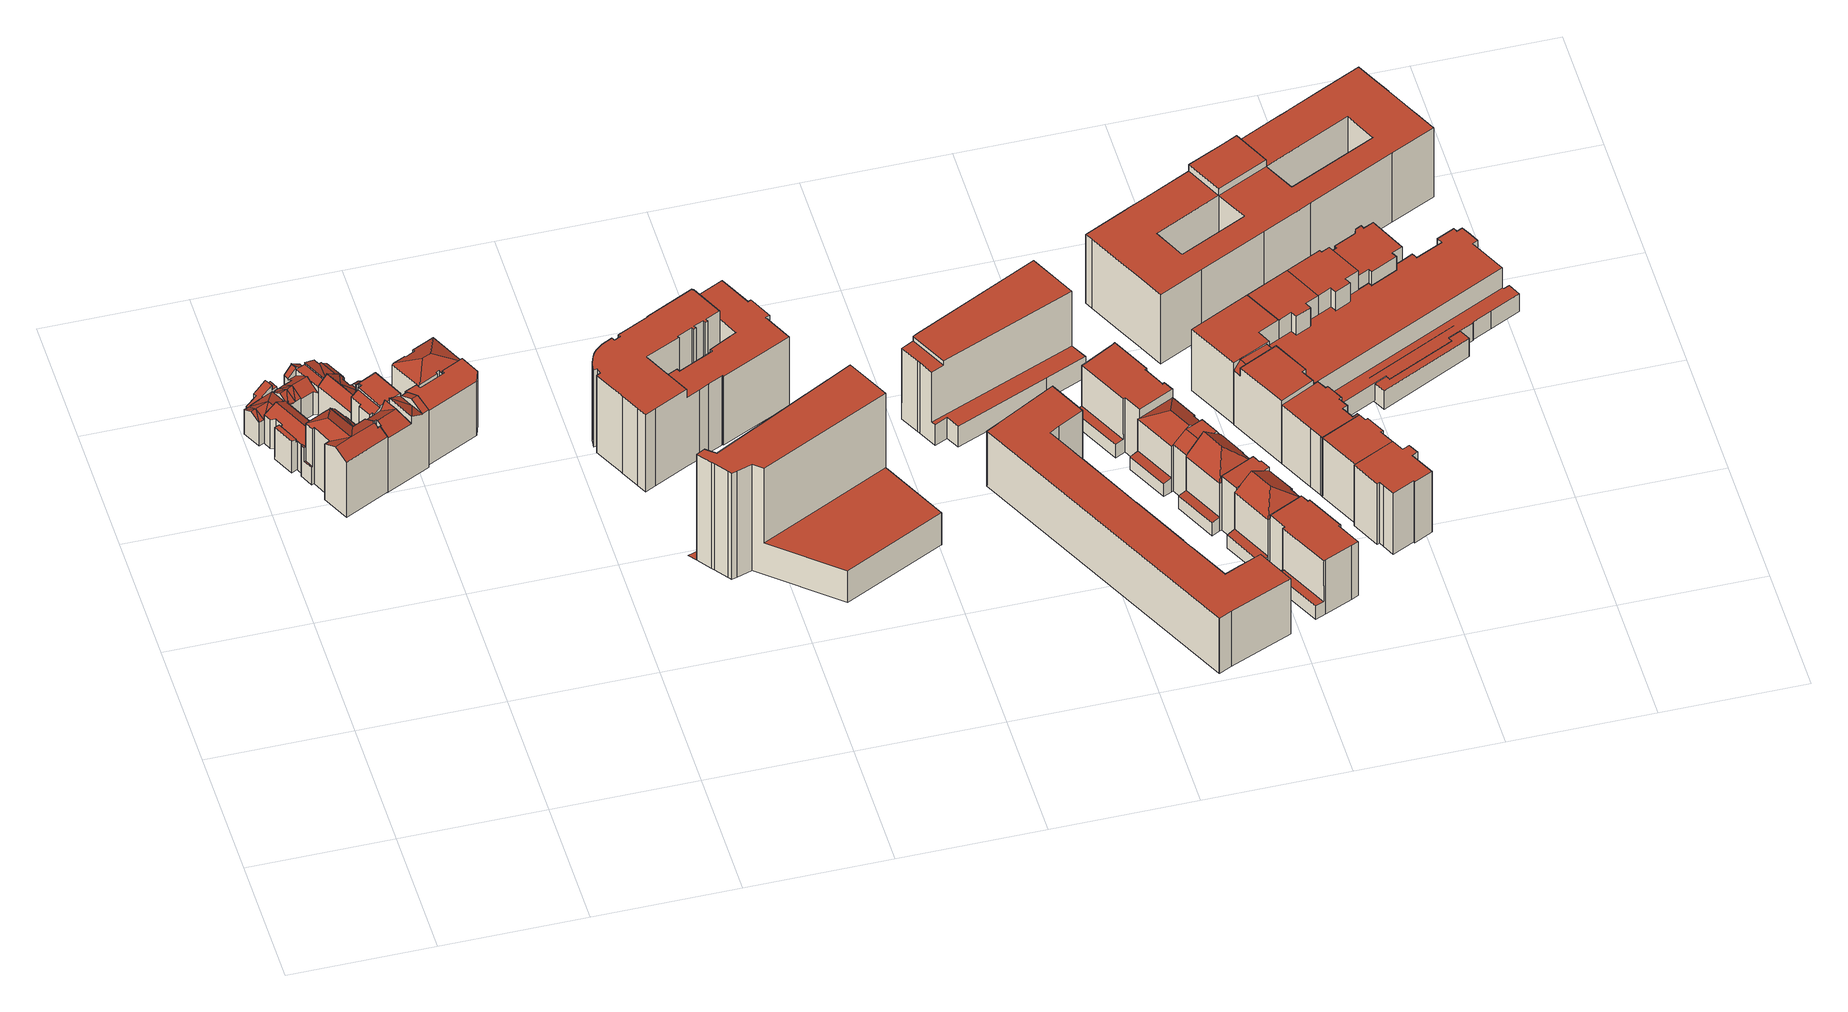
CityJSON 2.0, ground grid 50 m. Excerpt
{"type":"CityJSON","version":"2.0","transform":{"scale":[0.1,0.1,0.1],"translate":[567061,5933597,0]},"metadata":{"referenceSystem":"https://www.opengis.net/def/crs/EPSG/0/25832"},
"CityObjects":{
"building1":{"type":"Building","attributes":{"Gemeindeschluessel":"02000000","Geometrietyp2DReferenz":"3000","function":"31001_1130","roofType":"3100","measuredHeight":27.36,"storeysAboveGround":6},"geometry":[{"type":"MultiSurface","lod":"2","boundaries":[[[0,1,2,3]],[[1,4,2]],[[5,1,0]],[[6,7,8,9,10,11,12]],[[1,13,14,4]],[[15,16,1,5]],[[16,17,13,1]],[[18,19,13,17]],[[20,21,22,23]],[[24,25,13,19,26,27,28]],[[29,30,31,32]],[[24,33,34,35,36]],[[37,38,33,24]],[[39,37,24]],[[28,37,39]],[[40,41,42,43]],[[37,44,45,46,38]],[[45,47,46]],[[48,49,50,51,52]],[[53,54,37,28]],[[55,53,28]],[[54,56,57,44,37]],[[58,57,56]],[[59,60,61,62]],[[63,59,62]],[[59,64,65,66,67,68,60]],[[69,70,71,72]],[[73,12,11,74]],[[74,11,10,75]],[[32,9,8,29]],[[6,76,7]],[[77,78,79,80]],[[81,22,21,82]],[[83,20,23,84]],[[36,25,24]],[[28,27,55]],[[85,86,87,88]],[[89,42,41,90]],[[71,90,41,40,72]],[[91,92,93,94]],[[90,71,70,95,48]],[[59,63,96]],[[96,63,62,97]],[[98,68,67,99]],[[99,67,66,100]],[[100,66,65,101]],[[59,102,64]],[[103,104,105,106]],[[106,105,107,108]],[[109,110,111,112]],[[112,111,113,114]],[[113,111,110,115,116,117,118]],[[119,3,2,4,14,120,121]],[[122,34,33,38,46,47,123]],[[123,47,45,44,57,58,124]],[[114,113,118,125]],[[124,58,56,54,53,55,27,26,126]],[[127,128,129,130,131,85,88,83,84,132,77,80,133,134,119,121,73,74,75,135,122,123,124,126,136,91,94,137,138,98,99,100,101,139,103,106,108,109,112,114,125]],[[140,102,59,96,116,115,107,105,104]],[[119,134,15,5,0,3]],[[134,133,18,17,16,15]],[[138,137,51,50,97,62,61]],[[141,142,128,127,143]],[[143,127,125,118,117]],[[109,108,107,115,110]],[[140,104,103,139]],[[139,101,65,64,102,140]],[[98,138,61,60,68]],[[130,129,144,95,70,69]],[[144,129,128,142]],[[48,52,145,146,90]],[[137,94,93,145,52,51]],[[131,130,69,72,40,43]],[[24,28,39]],[[92,91,136,147]],[[122,135,31,30,35,34]],[[85,131,43,42,89,86]],[[136,126,26,148,147]],[[83,88,87,82,21,20]],[[132,84,23,22,81,149]],[[78,77,132,149]],[[150,151,148,26,19,18]],[[133,80,79,150,18]],[[73,121,120,76,6,12]],[[25,36,35,30,29,8,7]],[[135,75,10,9,32,31]],[[116,96,97,50,49]],[[143,117,116,141]],[[116,49,48,95,144,142,141]],[[146,145,93,92,147,148,151]],[[146,151,150,79,78,149,81,82,87,86,89,90]],[[13,25,7,76,120,14]]],"semantics":{"surfaces":[{"type":"RoofSurface"},{"type":"WallSurface"},{"type":"GroundSurface"}],"values":[0,0,0,0,0,0,0,0,0,0,0,0,0,0,0,0,0,0,0,0,0,0,0,0,0,0,0,1,1,1,1,1,1,1,1,1,1,1,1,1,1,1,1,1,1,1,1,1,1,1,1,0,1,1,1,1,1,2,0,1,1,1,1,1,1,1,1,1,1,1,1,1,1,1,1,1,1,1,1,1,1,1,1,1,1,1,0,0,0,0,0,0]}}]},
"building2":{"type":"Building","attributes":{"Gemeindeschluessel":"02000000","Geometrietyp2DReferenz":"3000","function":"31001_1120","roofType":"3100","measuredHeight":28.04,"storeysAboveGround":6},"geometry":[{"type":"MultiSurface","lod":"2","boundaries":[[[152,153,154,155]],[[156,157,158,159,160,161]],[[162,163,164,165,166,167,157,168,169]],[[170,171,172,173,174]],[[170,175,176,171]],[[177,178,179]],[[180,181,182,183,184,185]],[[186,187,177]],[[188,187,186]],[[189,190,191,188,186]],[[192,193,194,195]],[[196,197,193,192]],[[198,199,200,201]],[[198,202,203,204,205,199]],[[206,207,208]],[[209,210,211,212,213,214]],[[215,207,206]],[[216,217,210,209]],[[218,219,220,221]],[[222,223,224,225]],[[226,227,228,229]],[[230,231,232,233,234,235]],[[221,160,159,218]],[[218,159,158,219]],[[153,156,161,154]],[[236,163,162]],[[169,168,237]],[[238,174,173,239]],[[239,173,172,240]],[[166,170,174,167]],[[241,184,183,242]],[[242,183,182,243]],[[224,181,180,225]],[[244,245,246,247]],[[248,249,250,251]],[[252,253,254,255]],[[255,254,256,257]],[[204,258,205]],[[259,260,261,262]],[[263,264,265,266]],[[266,265,267,268]],[[229,188,191,226]],[[269,270,111,271]],[[271,111,272,273]],[[274,230,235,275,276]],[[274,276,277]],[[228,197,196,188,229]],[[258,208,277]],[[203,206,208,258,204]],[[230,274,214,213,231]],[[278,212,211,279]],[[280,227,226,281]],[[282,234,233,283]],[[283,233,232,284]],[[285,286,287,165,164,288]],[[289,217,216,215,206,203,202,270,269]],[[252,255,257,290,291,248,251,244,247,263,266,268,285,288,292,293,294,295,296,297,238,239,240,241,242,243,298,299,300,301,280,281,302,282,283,284,278,279,289,269,271,273]],[[303,287,286,304,305]],[[198,201,306,307,256,254,253,308]],[[198,308,272,111,270,202]],[[297,296,155,154,161,160,221,220]],[[241,240,172,171,176,185,184]],[[303,305,189,186,177,179]],[[280,301,194,193,197,228,227]],[[207,215,216,209,214,274]],[[289,279,211,210,217]],[[278,284,232,231,213,212]],[[200,199,205]],[[282,302,309,275,235,234]],[[187,188,196,192,195,310]],[[302,281,226,191,190,309]],[[309,190,189,305,304,311]],[[252,273,272,308,253]],[[256,307,290,257]],[[285,268,267,311,304,286]],[[301,300,312,310,195,194]],[[312,300,299,313]],[[299,298,223,222,314,313]],[[245,244,251,250]],[[249,248,291,315]],[[291,290,307,306,316,315]],[[306,201,200,260,259,316]],[[263,247,246,262,261,264]],[[298,243,182,181,224,223]],[[175,178,314,222,225,180,185,176]],[[287,303,179,178,175,170,166,165]],[[238,297,220,219,174]],[[167,174,219,158,157]],[[292,288,164,163,236,317]],[[162,169,318]],[[319,293,292,317]],[[296,295,320,321,152,155]],[[321,237,168,157,156,153,152]],[[294,293,319,322,47]],[[320,295,294,47]],[[207,274,277,208]],[[311,267,265,264,261,260,200,205,258,277,276,275,309]],[[312,313,314,178,177,187,310]],[[249,315,316,259,262,246,245,250]],[[322,319,317,236,162,318]],[[322,318,169,237,321,320,47]]],"semantics":{"surfaces":[{"type":"RoofSurface"},{"type":"WallSurface"},{"type":"GroundSurface"}],"values":[0,0,0,0,0,0,0,0,0,0,0,0,0,0,0,0,0,0,0,0,0,0,1,1,1,1,1,1,1,1,1,1,1,1,1,1,1,1,1,1,1,1,1,1,1,1,1,1,1,1,1,1,1,1,1,1,2,0,0,0,1,1,1,1,1,1,1,1,1,1,1,1,1,1,1,1,1,1,1,1,1,1,1,1,1,1,1,1,1,1,1,1,1,1,1,0,0,0,0,0,0]}}]},
"building3":{"type":"Building","attributes":{"Gemeindeschluessel":"02000000","Geometrietyp2DReferenz":"3000","function":"31001_1120","roofType":"1000","measuredHeight":24.09,"storeysAboveGround":6},"geometry":[{"type":"MultiSurface","lod":"2","boundaries":[[[323,324,325,326,327,328,329,330,331,332]],[[333,334,335,336,337,338,339,340,341,342]],[[333,332,331,334]],[[334,331,330,335]],[[335,330,329,336]],[[336,329,328,337]],[[337,328,327,338]],[[338,327,326,339]],[[339,326,325,340]],[[340,325,324,341]],[[341,324,323,342]],[[333,342,323,332]]],"semantics":{"surfaces":[{"type":"RoofSurface"},{"type":"GroundSurface"},{"type":"WallSurface"}],"values":[0,1,2,2,2,2,2,2,2,2,2,2]}}]},
"building4":{"type":"Building","attributes":{"Gemeindeschluessel":"02000000","Geometrietyp2DReferenz":"3000","function":"31001_1120","roofType":"3200","measuredHeight":25.89,"storeysAboveGround":6},"geometry":[{"type":"MultiSurface","lod":"2","boundaries":[[[343,344,345,346,347]],[[345,348,349,350,351,352,353,346]],[[354,355,356,357,358,348,345,344]],[[358,359,349,348]],[[360,343,347,361]],[[362,353,352,363]],[[363,352,351,364]],[[364,351,350,365]],[[366,357,356,367]],[[367,356,355,368]],[[368,355,354,369]],[[370,349,359,371]],[[366,367,368,369,360,361,362,363,364,365,370,371]],[[366,371,359,358,357]],[[370,365,350,349]],[[360,369,354,344,343]],[[362,361,347,346,353]]],"semantics":{"surfaces":[{"type":"RoofSurface"},{"type":"WallSurface"},{"type":"GroundSurface"}],"values":[0,0,0,0,1,1,1,1,1,1,1,1,2,1,1,1,1]}}]},
"building5":{"type":"Building","attributes":{"Gemeindeschluessel":"02000000","Geometrietyp2DReferenz":"3000","function":"31001_2010","roofType":"1000","measuredHeight":34.43,"storeysAboveGround":9},"geometry":[{"type":"MultiSurface","lod":"2","boundaries":[[[372,373,374,375]],[[375,374,376,377]],[[377,376,378,379]],[[379,378,380,381]],[[381,380,382,383]],[[383,382,384,385]],[[385,384,386,387]],[[387,386,388,389]],[[389,388,390,391]],[[391,390,392,393]],[[394,395,396,397]],[[397,396,398,399]],[[399,398,373,372]],[[400,401,402,403]],[[404,405,406,407]],[[407,406,408,409]],[[409,408,410,411]],[[412,413,414,415]],[[415,414,416,417]],[[417,416,418,419]],[[420,421,422,423]],[[424,425,426,427]],[[427,426,428,429]],[[429,428,430,431]],[[431,430,432,433]],[[433,432,434,435]],[[435,434,436,437]],[[438,439,440,441]],[[441,440,442,443]],[[443,442,444,445]],[[445,444,446,447]],[[447,446,448,449]],[[449,448,450,451]],[[451,450,452,453]],[[453,452,454,455]],[[456,457,458,459]],[[459,458,460,461]],[[461,460,462,463]],[[463,462,464,465]],[[466,467,468,469]],[[469,468,470,471]],[[472,473,474,475]],[[475,474,476,477]],[[478,479,480,481]],[[403,464,462,460,458,457,482,476,474,473,483,484,470,468,467,420,423,485,486,487,488,489,454,452,450,448,446,444,442,440,439,400]],[[490,456,459,461,463,465,491,404,407,409,411,492,493,394,397,399,372,375,377,379,381,383,385,387,389,391,393,494,412,415,417,419,495,466,469,471,496,497,472,475,477],[498,499,500,501,502,503,478,481,424,427,429,431,433,435,437,504,505,506,507,508,438,441,443,445,447,449,451,453,455,509,510]],[[398,396,395,511,512,410,408,406,405,402,401,513,514,515,516,436,434,432,430,428,426,425,480,479,517,518,422,421,418,416,414,413,519,392,390,388,386,384,382,380,378,376,374,373]],[[515,514,513,507,506,505,504,516]],[[493,492,411,410,512,511,395,394]],[[484,483,473,472,497,496,471,470]],[[499,498,510,488,487,486,485,500]],[[456,490,477,476,482,457]],[[454,489,488,510,509,455]],[[481,480,425,424]],[[517,479,478,503,502,518]],[[502,501,500,485,423,422,518]],[[418,421,420,467,466,495,419]],[[404,491,465,464,403,402,405]],[[513,401,400,439,438,508,507]],[[504,437,436,516]],[[392,519,413,412,494,393]]],"semantics":{"surfaces":[{"type":"WallSurface"},{"type":"RoofSurface"},{"type":"GroundSurface"}],"values":[0,0,0,0,0,0,0,0,0,0,0,0,0,0,0,0,0,0,0,0,0,0,0,0,0,0,0,0,0,0,0,0,0,0,0,0,0,0,0,0,0,0,0,0,1,2,1,0,0,0,0,0,0,0,0,0,0,0,0,0,0]}}]},
"building6":{"type":"Building","attributes":{"Gemeindeschluessel":"02000000","Geometrietyp2DReferenz":"3000","function":"31001_2070","roofType":"1000","measuredHeight":47.31,"storeysAboveGround":13},"geometry":[{"type":"MultiSurface","lod":"2","boundaries":[[[520,521,522,523,524,525,526,527,528]],[[529,530,531,532,533]],[[528,534,535,520]],[[536,527,526,537]],[[537,526,525,538]],[[538,525,524,539]],[[539,524,523,540]],[[540,523,522,541]],[[520,535,542,521]],[[532,543,544,533]],[[545,531,530,546]],[[547,548,549,550]],[[550,549,551,552]],[[552,551,553,554]],[[555,556,557,547,550,552,554,558,559,536,537,538,539,540,541,545,546]],[[553,551,549,548,560,561,544,543,542,535,534,562]],[[558,562,534,528,527,536]],[[545,541,522,521,542,543,532,531]],[[556,555,529,533,544,561]],[[553,562,558,554]],[[555,546,530,529]],[[560,548,547,557]],[[561,560,557,556]],[[558,536,559]]],"semantics":{"surfaces":[{"type":"RoofSurface"},{"type":"WallSurface"},{"type":"GroundSurface"}],"values":[0,0,1,1,1,1,1,1,1,1,1,1,1,1,2,0,1,1,1,1,1,1,1,0]}}]},
"building7":{"type":"Building","attributes":{"Gemeindeschluessel":"02000000","Geometrietyp2DReferenz":"3000","function":"31001_2070","roofType":"1000","measuredHeight":33.58,"storeysAboveGround":10},"geometry":[{"type":"MultiSurface","lod":"2","boundaries":[[[563,564,565,566,567,568]],[[569,570,571,572,573]],[[574,564,563,575]],[[575,563,568,576]],[[577,572,571,578]],[[566,569,573,567]],[[579,580,581,582]],[[582,581,583,584]],[[584,583,585,586]],[[587,574,575,576,577,578,579,582,584,586]],[[588,587,586,585]],[[579,578,571,570,589,580]],[[574,587,588,590,565,564]],[[589,570,569,566,565,590]],[[577,576,568,567,573,572]],[[589,590,588,585,583,581,580]]],"semantics":{"surfaces":[{"type":"RoofSurface"},{"type":"WallSurface"},{"type":"GroundSurface"}],"values":[0,0,1,1,1,1,1,1,1,2,1,1,1,1,1,0]}}]},
"building8":{"type":"Building","attributes":{"Gemeindeschluessel":"02000000","Geometrietyp2DReferenz":"3000","function":"31001_1010","roofType":"1000","measuredHeight":24.62,"storeysAboveGround":7},"geometry":[{"type":"MultiSurface","lod":"2","boundaries":[[[591,592,593,594]],[[595,596,597,598]],[[599,600,601,602]],[[603,604,605,606]],[[607,608,609]],[[610,611,612,613]],[[598,614,615,595]],[[593,616,617,594]],[[618,619,620,621]],[[608,592,591,609]],[[602,622,623,599]],[[624,597,596,625]],[[606,626,627,603]],[[628,601,600,629]],[[630,631,632,633]],[[633,632,634,635]],[[636,605,604,637]],[[603,627,638,604]],[[634,632,631,639,640,638,627,626,641,642,623,622,643,644,615,614,645,646,647,617,616,620,619,612,611]],[[648,639,631,630]],[[635,634,611,610]],[[618,621,649,650,651,652,624,625,653,654,628,629,655,656,636,637,657,648,630,633,635,610,613]],[[618,613,612,619]],[[654,653,644,643]],[[650,649,616,593,592,608]],[[656,655,642,641]],[[648,657,640,639]],[[657,637,604,638,640]],[[636,656,641,626,606,605]],[[655,629,600,599,623,642]],[[628,654,643,622,602,601]],[[649,621,620,616]],[[653,625,596,595,615,644]],[[624,652,645,614,598,597]],[[652,651,646,645]],[[651,650,608,607,647,646]],[[617,647,607,609,591,594]]],"semantics":{"surfaces":[{"type":"RoofSurface"},{"type":"WallSurface"},{"type":"GroundSurface"}],"values":[0,0,0,0,0,1,1,1,1,1,1,1,1,1,1,1,1,1,0,1,1,2,1,1,1,1,1,1,1,1,1,1,1,1,1,1,1]}}]},
"building9":{"type":"Building","attributes":{"Gemeindeschluessel":"02000000","Geometrietyp2DReferenz":"3000","function":"31001_1010","roofType":"1000","measuredHeight":27.41,"storeysAboveGround":7},"geometry":[{"type":"MultiSurface","lod":"2","boundaries":[[[658,659,660,661]],[[662,663,664,665]],[[666,667,668,669,670,671]],[[670,672,673,674,675,676,671]],[[677,678,679,680]],[[681,682,668,667]],[[683,684,685,672,670,669,686]],[[687,688,689,690,691,692,693]],[[694,695,696,686,668,682]],[[694,693,692,697,698,699,700,701]],[[702,703,697,692,691]],[[704,705,706,707]],[[708,709,710,711,712,713,714,715]],[[695,701,716,717,718,719,696]],[[720,721,722,723,715,724,725,726]],[[722,727,728,729,730,708,723]],[[731,732,733,727,722,721]],[[734,735,736,737]],[[738,739,740,741]],[[742,658,661,743]],[[744,745,746,747]],[[747,746,748,749]],[[749,748,750,751]],[[659,752,753,660]],[[754,662,665,755]],[[756,757,758,759]],[[673,760,761,674]],[[762,667,666,763]],[[663,666,671,664]],[[764,676,675,765]],[[766,677,680,767]],[[768,685,684,769]],[[770,689,688,771]],[[678,690,689,679]],[[701,700,716]],[[772,699,698,773]],[[774,702,691,775]],[[776,704,707,777]],[[702,713,712,703]],[[778,711,710,779]],[[730,709,708]],[[715,714,724]],[[780,718,717,781]],[[782,725,724,783]],[[705,720,726,706]],[[784,729,728,785]],[[786,731,721,787]],[[738,737,736,739]],[[732,788,789,733]],[[790,791,792,793]],[[794,795,796,797]],[[797,796,798,799]],[[799,798,800,801]],[[801,800,802,803]],[[804,805,806,786,787,776,777,782,783,774,775,766,767,770,771,762,763,754,755,764,765,807,742,743,744,747,749,751,756,759,768,769,780,781,772,773,778,779,784,785,790,793,794,797,799,801,803]],[[745,744,743,661,660,753]],[[808,807,765,675,674,761]],[[764,755,665,664,671,676]],[[768,759,758,760,673,672,685]],[[766,775,691,690,678,677]],[[694,682,681,687,693]],[[778,773,698,697,703,712,711]],[[774,783,724,714,713,702]],[[776,787,721,720,705,704]],[[790,785,728,727,733,789,791]],[[806,805,741,740,809,810]],[[809,740,739,736,735,811]],[[795,794,793,792]],[[805,804,734,737,738,741]],[[804,803,802,811,735,734]],[[786,806,810,788,732,731]],[[708,715,723]],[[784,779,710,709,730,729]],[[782,777,707,706,726,725]],[[772,781,717,716,700,699]],[[694,701,695]],[[683,686,696,719]],[[780,769,684,683,719,718]],[[762,771,688,687,681,667]],[[770,767,680,679,689]],[[686,669,668]],[[754,763,666,663,662]],[[757,756,751,750]],[[742,807,808,752,659,658]],[[795,792,791,789,788,810,809,811,802,800,798,796]],[[757,750,748,746,745,753,752,808,761,760,758]]],"semantics":{"surfaces":[{"type":"RoofSurface"},{"type":"WallSurface"},{"type":"GroundSurface"}],"values":[0,0,0,0,0,0,0,0,0,0,0,0,0,0,0,0,0,0,0,1,1,1,1,1,1,1,1,1,1,1,1,1,1,1,1,1,1,1,1,1,1,1,1,1,1,1,1,1,1,1,1,1,1,1,2,1,1,1,1,1,1,1,1,1,1,1,1,1,1,1,1,1,1,1,1,1,1,1,1,1,1,1,1,1,0,0]}}]},
"building10":{"type":"Building","attributes":{"Gemeindeschluessel":"02000000","Geometrietyp2DReferenz":"3000","function":"31001_1010","roofType":"1000","measuredHeight":27.19,"storeysAboveGround":8},"geometry":[{"type":"MultiSurface","lod":"2","boundaries":[[[812,813,814,815]],[[816,817,818,819]],[[814,813,820,818,817,821]],[[822,812,815,823,816,819]],[[823,815,814,821]],[[812,822,820,813]],[[822,819,818,820]],[[816,823,821,817]]],"semantics":{"surfaces":[{"type":"WallSurface"},{"type":"RoofSurface"},{"type":"GroundSurface"}],"values":[0,0,1,2,0,0,0,0]}}]},
"building11":{"type":"Building","attributes":{"Gemeindeschluessel":"02000000","Geometrietyp2DReferenz":"3000","function":"31001_1010","roofType":"1000","measuredHeight":27.91,"storeysAboveGround":8},"geometry":[{"type":"MultiSurface","lod":"2","boundaries":[[[824,825,826,827]],[[825,828,829,826]],[[828,830,831,829]],[[832,833,834,835,836,837,838,839]],[[840,841,842,843]],[[844,845,846,847]],[[847,846,848,849]],[[850,838,837,851]],[[851,837,836,852]],[[852,836,835,853]],[[853,835,834,854]],[[842,833,832,843]],[[844,847,849,855,856,857,850,851,852,853,854,858]],[[856,855,827,826,829,831]],[[859,824,827,855,849,848]],[[860,830,828,825,824,859]],[[858,854,834,833,842,841]],[[844,858,841,840,861,845]],[[861,840,843,832,839,860]],[[850,857,862,860,839,838]],[[857,856,831,830,860,862]],[[861,860,862,860,859,848,846,845]]],"semantics":{"surfaces":[{"type":"RoofSurface"},{"type":"WallSurface"},{"type":"GroundSurface"}],"values":[0,0,0,0,0,1,1,1,1,1,1,1,2,1,1,1,1,1,1,1,1,0]}}]},
"building12":{"type":"Building","attributes":{"Gemeindeschluessel":"02000000","Geometrietyp2DReferenz":"3000","function":"31001_1010","roofType":"1000","measuredHeight":26.2,"storeysAboveGround":8},"geometry":[{"type":"MultiSurface","lod":"2","boundaries":[[[849,863,864,847]],[[847,864,865,866]],[[866,865,867,868]],[[868,867,869,870]],[[871,872,873,874]],[[874,873,875,876]],[[876,875,877,878]],[[878,877,879,880]],[[880,879,881,882]],[[882,881,883,884]],[[884,883,885,886]],[[886,885,887,888]],[[888,887,863,849]],[[889,890,891,892]],[[892,891,872,871]],[[890,889,870,869]],[[870,889,892,871,874,876,878,880,882,884,886,888,849,847,866,868]],[[890,869,867,865,864,863,887,885,883,881,879,877,875,873,872,891]]],"semantics":{"surfaces":[{"type":"WallSurface"},{"type":"GroundSurface"},{"type":"RoofSurface"}],"values":[0,0,0,0,0,0,0,0,0,0,0,0,0,0,0,0,1,2]}}]},
"building13":{"type":"Building","attributes":{"Gemeindeschluessel":"02000000","Geometrietyp2DReferenz":"3000","function":"31001_1010","roofType":"1000","measuredHeight":26.41,"storeysAboveGround":8},"geometry":[{"type":"MultiSurface","lod":"2","boundaries":[[[893,894,895,896,897,898,899,900,901]],[[902,903,904,905,906,907,908,909,910]],[[902,901,900,903]],[[903,900,899,904]],[[904,899,898,905]],[[905,898,897,906]],[[906,897,896,907]],[[907,896,895,908]],[[908,895,894,909]],[[909,894,893,910]],[[910,893,901,902]]],"semantics":{"surfaces":[{"type":"RoofSurface"},{"type":"GroundSurface"},{"type":"WallSurface"}],"values":[0,1,2,2,2,2,2,2,2,2,2]}}]},
"building14":{"type":"Building","attributes":{"Gemeindeschluessel":"02000000","Geometrietyp2DReferenz":"3000","function":"31001_1010","roofType":"1000","measuredHeight":27.04,"storeysAboveGround":8},"geometry":[{"type":"MultiSurface","lod":"2","boundaries":[[[911,912,913,914]],[[914,913,915,916]],[[916,915,917,918]],[[919,920,921,922]],[[922,921,923,924]],[[924,923,925,926]],[[926,925,927,928]],[[929,930,931,932]],[[927,925,923,921,920,917,915,913,912,931,930,933,934,935]],[[919,922,924,926,928,936,937,938,929,932,911,914,916,918]],[[919,918,917,920]],[[911,932,931,912]],[[929,938,933,930]],[[936,928,927,935]],[[938,937,934,933]],[[937,936,935,934]]],"semantics":{"surfaces":[{"type":"WallSurface"},{"type":"RoofSurface"},{"type":"GroundSurface"}],"values":[0,0,0,0,0,0,0,0,1,2,0,0,0,0,0,0]}}]},
"building15":{"type":"Building","attributes":{"Gemeindeschluessel":"02000000","Geometrietyp2DReferenz":"3000","function":"31001_1010","roofType":"1000","measuredHeight":25.3,"storeysAboveGround":8},"geometry":[{"type":"MultiSurface","lod":"2","boundaries":[[[939,940,941,942,943,944,945,946]],[[947,948,949,950,951,952,953,954]],[[947,946,945,948]],[[948,945,944,949]],[[949,944,943,950]],[[950,943,942,951]],[[951,942,941,952]],[[952,941,940,953]],[[953,940,939,954]],[[954,939,946,947]]],"semantics":{"surfaces":[{"type":"RoofSurface"},{"type":"GroundSurface"},{"type":"WallSurface"}],"values":[0,1,2,2,2,2,2,2,2,2]}}]},
"building16":{"type":"Building","attributes":{"Gemeindeschluessel":"02000000","Geometrietyp2DReferenz":"3000","function":"31001_1010","roofType":"1000","measuredHeight":25.35,"storeysAboveGround":8},"geometry":[{"type":"MultiSurface","lod":"2","boundaries":[[[944,955,956,957,958,959,960,961,962,963,945]],[[964,965,966,967,968,969,970,971,972,973,974]],[[964,945,963,965]],[[965,963,962,966]],[[966,962,961,967]],[[967,961,960,968]],[[968,960,959,969]],[[969,959,958,970]],[[970,958,957,971]],[[971,957,956,972]],[[972,956,955,973]],[[973,955,944,974]],[[974,944,945,964]]],"semantics":{"surfaces":[{"type":"RoofSurface"},{"type":"GroundSurface"},{"type":"WallSurface"}],"values":[0,1,2,2,2,2,2,2,2,2,2,2,2]}}]},
"building17":{"type":"Building","attributes":{"name":"Finanzamt Hamburg-Ost","Gemeindeschluessel":"02000000","Geometrietyp2DReferenz":"3000","function":"31001_3010","roofType":"1000","measuredHeight":33.6,"storeysAboveGround":8},"geometry":[{"type":"MultiSurface","lod":"2","boundaries":[[[975,976,977,978,977,979,980,981,982]],[[983,984,985,986]],[[987,988,984,983]],[[989,990,991,992]],[[993,981,980,994]],[[995,979,977,996]],[[996,977,976,997]],[[998,975,982,999]],[[1000,1001,1002,1003]],[[1004,1005,1006,1007]],[[1007,1006,1008,1009]],[[1010,1011,1012,1013]],[[1013,1014,1015,1016,1017,1018,989,992,1019,1020,987,983,986,1021,1022,1023,993,994,1024,1000,1003,1025,1004,1007,1009,1026,1027,1028,1010],[1029,1030,1031,1032,1031,1033,1034,1035,1036],[1037,1038,1039,1040,1041,1042,1043,1044,1045,1046]],[[988,1047,1048,991,990,1049,1050,1051,1052,1053,1012,1011,1054,1055,1056,1008,1006,1005,1057,1002,1001,995,996,1058,1059,1060,1061,1062,1063,996,997,1064,1065,1066,1067,1068,1069,1070,1071,998,999,1072,1073,985,984]],[[1041,1040,1039,1038,976,975,998,1071,1070]],[[1069,1068,1067,1044,1043,1042,1041,1070]],[[1020,1019,992,991,1048,1047,988,987]],[[1067,1066,1065,1046,1045,1044]],[[989,1018,1017,1050,1049,990]],[[1032,1031,1030,1058,996,977,978]],[[977,996,1063,1062,1034,1033,1031,1032,978]],[[1037,1046,1065,1064,997,976,1038]],[[1062,1061,1060,1036,1035,1034]],[[1014,1013,1012,1053]],[[1017,1016,1015,1014,1053,1052,1051,1050]],[[1029,1036,1060,1059,1058,1030]],[[1054,1011,1010,1028,1027,1055]],[[1056,1055,1027,1026,1009,1008]],[[1002,1057,1005,1004,1025,1003]],[[980,979,995,1001,1000,1024,994]],[[1072,999,982,981,993,1023,1022]],[[985,1073,1072,1022,1021,986]]],"semantics":{"surfaces":[{"type":"RoofSurface"},{"type":"WallSurface"},{"type":"GroundSurface"}],"values":[0,1,1,1,1,1,1,1,1,1,1,1,2,0,1,1,1,1,1,1,1,1,1,1,1,1,1,1,1,1,1,1]}}]},
"building18":{"type":"Building","attributes":{"Gemeindeschluessel":"02000000","Geometrietyp2DReferenz":"3000","function":"31001_2010","roofType":"1000","measuredHeight":19.64,"storeysAboveGround":1},"geometry":[{"type":"MultiSurface","lod":"2","boundaries":[[[1074,1075,1076,1077,1078,1079,1080,1081,1082,1083,1084,1085,1086,1087]],[[1088,1089,1090,1091]],[[1091,1090,1092,1093]],[[1093,1092,1094,1095]],[[1096,1097,1098,1099]],[[1099,1098,1100,1101]],[[1101,1100,1102,1103]],[[1103,1102,1104,1105]],[[1105,1104,1106,1107]],[[1107,1106,1108,1109]],[[1109,1108,1110,1111]],[[1112,1113,1114,1115]],[[1116,1117,1118,1119]],[[1119,1118,1120,1121]],[[1121,1120,1122,1123]],[[1123,1122,1124,1125]],[[1077,1126,1127,1078]],[[1128,1129,1130,1131]],[[1131,1130,1132,1133]],[[1133,1132,1134,1135]],[[1135,1134,1136,1137]],[[1138,1139,1140,1141]],[[1079,1142,1143,1080]],[[1144,1145,1146,1147]],[[1148,1076,1075,1149]],[[1149,1075,1074,1150]],[[1151,1087,1086,1152]],[[1152,1086,1085,1153]],[[1153,1085,1084,1154]],[[1154,1084,1083,1155]],[[1155,1083,1082,1156]],[[1156,1082,1081,1157]],[[1158,1159,1160,1161]],[[1161,1160,1162,1163]],[[1164,1165,1166,1167]],[[1167,1166,1168,1169]],[[1170,1171,1172,1173]],[[1151,1152,1153,1154,1155,1156,1157,1144,1147,1138,1141,1174,1128,1131,1133,1135,1137,1158,1161,1163,1088,1091,1093,1095,1096,1099,1101,1103,1105,1107,1109,1111,1164,1167,1169,1112,1115,1170,1173,1116,1119,1121,1123,1125,1148,1149,1150]],[[1136,1134,1132,1130,1129,1127,1126,1124,1122,1120,1118,1117,1172,1171,1114,1113,1168,1166,1165,1110,1108,1106,1104,1102,1100,1098,1097,1094,1092,1090,1089,1162,1160,1159]],[[1142,1079,1174,1141,1140]],[[1151,1150,1074,1087]],[[1144,1157,1081,1080,1143,1145]],[[1139,1138,1147,1146]],[[1136,1159,1158,1137]],[[1128,1174,1079,1078,1127,1129]],[[1148,1125,1124,1126,1077,1076]],[[1172,1117,1116,1173]],[[1114,1171,1170,1115]],[[1168,1113,1112,1169]],[[1110,1165,1164,1111]],[[1094,1097,1096,1095]],[[1162,1089,1088,1163]],[[1139,1146,1145,1143,1142,1140]]],"semantics":{"surfaces":[{"type":"RoofSurface"},{"type":"WallSurface"},{"type":"GroundSurface"}],"values":[0,1,1,1,1,1,1,1,1,1,1,1,1,1,1,1,1,1,1,1,1,1,1,1,1,1,1,1,1,1,1,1,1,1,1,1,1,2,0,1,1,1,1,1,1,1,1,1,1,1,1,1,0]}}]},
"building19":{"type":"Building","attributes":{"Gemeindeschluessel":"02000000","Geometrietyp2DReferenz":"3000","function":"51009_1610","roofType":"1000","measuredHeight":8.25},"geometry":[{"type":"MultiSurface","lod":"2","boundaries":[[[1175,1176,1177,1178]],[[1179,1180,1181,1182]],[[1179,1178,1177,1180]],[[1180,1177,1176,1181]],[[1181,1176,1175,1182]],[[1182,1175,1178,1179]]],"semantics":{"surfaces":[{"type":"RoofSurface"},{"type":"GroundSurface"},{"type":"WallSurface"}],"values":[0,1,2,2,2,2]}}]},
"building20":{"type":"Building","attributes":{"Gemeindeschluessel":"02000000","Geometrietyp2DReferenz":"3000","function":"31001_1010","roofType":"1000","measuredHeight":23.48,"storeysAboveGround":7},"geometry":[{"type":"MultiSurface","lod":"2","boundaries":[[[1183,1184,1185,1186]],[[1186,1185,1187,1188]],[[1188,1187,1189,1190]],[[1190,1189,1191,1192]],[[1192,1191,1193,1194]],[[1194,1193,1195,1196]],[[1196,1195,1197,1198]],[[1198,1197,1199,1200]],[[1200,1199,1201,1202]],[[1202,1201,1203,1204]],[[1204,1203,1205,1206]],[[1206,1205,1207,1208]],[[1208,1207,1209,1210]],[[1184,1183,1210,1209]],[[1210,1183,1186,1188,1190,1192,1194,1196,1198,1200,1202,1204,1206,1208]],[[1184,1209,1207,1205,1203,1201,1199,1197,1195,1193,1191,1189,1187,1185]]],"semantics":{"surfaces":[{"type":"WallSurface"},{"type":"GroundSurface"},{"type":"RoofSurface"}],"values":[0,0,0,0,0,0,0,0,0,0,0,0,0,0,1,2]}}]}
},
"vertices":[
[20,1827,143],[37,1835,143],[6,1859,125],[5,1858,124],[22,1866,125],[36,1795,124],[30,1874,101],[68,1894,123],[112,1916,149],[98,1945,149],[53,1921,122],[58,1910,122],[22,1893,101],[83,1857,143],[27,1868,125],[37,1793,123],[53,1801,123],[54,1801,123],[55,1802,124],[100,1822,143],[105,1651,156],[121,1658,156],[86,1733,156],[69,1726,156],[115,1910,123],[112,1916,123],[146,1843,123],[147,1844,123],[144,1850,123],[112,1916,129],[130,1926,129],[117,1955,129],[98,1945,129],[134,1927,119],[131,1925,119],[130,1926,119],[112,1916,119],[154,1892,145],[136,1928,119],[129,1880,145],[136,1614,156],[141,1616,156],[134,1631,156],[130,1629,156],[175,1902,145],[175,1903,144],[137,1928,119],[158,1938,120],[141,1616,262],[209,1592,291],[233,1660,263],[211,1649,263],[211,1650,262],[170,1854,119],[171,1855,119],[147,1844,119],[172,1855,119],[176,1901,144],[193,1865,119],[282,1563,262],[267,1636,247],[251,1669,247],[234,1660,264],[280,1563,264],[296,1571,248],[291,1581,248],[300,1585,240],[277,1633,240],[270,1629,247],[151,1582,95],[156,1584,95],[141,1616,95],[136,1614,95],[22,1893,17],[58,1910,17],[53,1921,17],[30,1874,123],[84,1768,17],[84,1768,150],[68,1773,144],[68,1773,17],[86,1733,143],[121,1658,143],[105,1651,17],[69,1726,17],[137,1632,17],[137,1632,145],[125,1660,145],[125,1660,17],[134,1631,143],[141,1616,143],[214,1669,17],[214,1669,151],[207,1658,157],[207,1658,17],[156,1584,262],[280,1563,262],[234,1660,262],[270,1629,17],[277,1633,17],[300,1585,17],[291,1581,17],[296,1571,262],[328,1585,17],[328,1585,263],[348,1544,287],[348,1544,17],[341,1540,287],[341,1540,17],[351,1518,17],[351,1518,283],[359,1522,283],[359,1522,17],[375,1488,263],[375,1488,17],[344,1533,291],[257,1491,291],[197,1462,291],[221,1413,263],[5,1858,17],[32,1871,125],[32,1871,17],[131,1925,17],[158,1938,17],[193,1865,17],[221,1413,17],[146,1843,17],[174,1509,17],[192,1518,17],[161,1587,17],[151,1582,17],[130,1629,17],[97,1738,17],[55,1802,17],[37,1793,17],[117,1955,17],[138,1828,17],[211,1649,17],[251,1669,17],[297,1570,17],[297,1570,263],[190,1517,263],[192,1518,265],[174,1509,264],[161,1587,266],[211,1650,157],[187,1639,171],[138,1828,151],[146,1843,143],[97,1738,150],[55,1802,144],[100,1822,171],
[179,1965,114],[208,1979,142],[198,1999,142],[171,1985,114],[208,1979,146],[220,1985,136],[241,1994,118],[230,2016,118],[223,2013,124],[198,1999,146],[237,1919,136],[254,1884,136],[255,1884,136],[255,1883,136],[287,1898,136],[241,1994,136],[208,1979,136],[225,1943,136],[287,1898,144],[287,1992,130],[284,1991,131],[275,2010,131],[241,1994,144],[333,1919,126],[296,1997,126],[315,1842,175],[333,1919,140],[287,1898,175],[333,1919,125],[334,1919,124],[331,1926,124],[351,1935,109],[316,2006,109],[296,1997,125],[351,1766,175],[378,1825,140],[396,1788,140],[365,1739,175],[408,1760,140],[396,1787,140],[378,1825,174],[399,1835,174],[382,1871,142],[361,1862,142],[396,1788,141],[417,1798,141],[426,1572,294],[402,1621,294],[396,1618,280],[385,1613,256],[465,1531,257],[466,1531,256],[418,1629,256],[408,1624,280],[466,1531,290],[484,1601,268],[418,1629,290],[484,1601,295],[507,1611,295],[485,1656,273],[464,1647,273],[462,1651,271],[461,1650,271],[508,1552,268],[508,1552,271],[530,1563,271],[230,2016,106],[241,1994,106],[230,2017,106],[223,2013,106],[343,1898,106],[344,1898,106],[334,1919,106],[333,1919,106],[396,1787,106],[417,1797,106],[417,1798,106],[396,1788,106],[461,1650,106],[462,1651,106],[433,1714,106],[442,1718,106],[420,1765,106],[409,1760,106],[254,1884,110],[208,1979,110],[241,1994,15],[275,2010,15],[284,1991,15],[316,2006,15],[351,1935,15],[331,1926,15],[333,1658,15],[333,1658,257],[313,1698,257],[313,1698,15],[349,1607,15],[349,1607,253],[326,1654,253],[326,1654,15],[353,1546,15],[353,1546,289],[348,1544,289],[348,1544,15],[328,1585,257],[328,1585,15],[418,1629,280],[385,1613,271],[385,1613,280],[338,1710,280],[338,1710,271],[352,1717,15],[352,1717,280],[348,1724,280],[348,1724,15],[343,1722,280],[343,1722,15],[375,1488,15],[375,1488,257],[359,1522,15],[363,1524,283],[363,1524,15],[461,1650,268],[409,1760,280],[461,1650,280],[438,1639,280],[464,1647,15],[485,1656,15],[417,1797,15],[396,1787,15],[420,1765,15],[442,1718,15],[433,1714,15],[332,1725,15],[332,1725,140],[255,1883,140],[255,1884,15],[530,1563,15],[361,1601,15],[357,1611,15],[239,1886,15],[193,1865,15],[158,1938,15],[186,1950,15],[171,1985,15],[230,2017,15],[344,1898,15],[336,1887,15],[349,1856,15],[382,1871,15],[408,1760,15],[287,1898,172],[334,1724,141],[365,1739,172],[361,1602,256],[361,1601,257],[356,1539,294],[408,1760,280],[361,1862,140],[334,1724,280],[349,1856,149],[336,1887,148],[343,1898,140],[357,1611,258],[361,1602,258],[239,1886,116],[231,1931,145],[193,1865,116],[186,1950,121],[179,1965,110],[174,1904,145],
[530,1563,267],[711,1650,267],[726,1692,267],[693,1762,267],[618,1725,267],[623,1715,267],[531,1670,267],[526,1681,267],[523,1686,267],[481,1666,267],[481,1666,26],[523,1686,26],[526,1681,26],[531,1670,26],[623,1715,26],[618,1725,26],[693,1762,26],[726,1692,26],[711,1650,26],[530,1563,26],
[531,1690,255],[536,1692,257],[566,1778,284],[482,1807,258],[475,1804,255],[599,1794,284],[632,1888,255],[555,1851,255],[560,1841,259],[525,1824,259],[523,1828,258],[602,1725,257],[599,1731,260],[612,1737,260],[618,1725,255],[692,1762,255],[693,1762,255],[531,1690,25],[475,1804,25],[523,1828,25],[525,1824,25],[560,1841,25],[555,1851,25],[618,1725,25],[612,1737,25],[599,1731,25],[602,1725,25],[632,1888,25],[693,1762,25],
[1058,1515,15],[1058,1515,359],[1061,1546,359],[1061,1546,15],[1071,1574,359],[1071,1574,15],[1079,1588,359],[1079,1588,15],[1089,1600,359],[1089,1600,15],[1101,1610,359],[1101,1610,15],[1114,1620,359],[1114,1620,15],[1150,1638,359],[1150,1638,15],[1156,1627,359],[1156,1627,15],[1178,1638,359],[1178,1638,15],[1174,1646,359],[1174,1646,15],[1060,1489,15],[1060,1489,359],[1073,1496,359],[1073,1496,15],[1070,1516,359],[1070,1516,15],[1267,1459,322],[1267,1459,359],[1319,1353,359],[1319,1353,322],[1199,1295,15],[1199,1295,359],[1164,1278,359],[1164,1278,15],[1147,1313,359],[1147,1313,15],[1115,1377,359],[1115,1377,15],[1284,1699,15],[1284,1699,359],[1283,1702,359],[1283,1702,15],[1451,1783,359],[1451,1783,15],[1454,1778,359],[1454,1778,15],[1456,1779,322],[1456,1779,359],[1511,1665,359],[1511,1665,322],[1449,1636,15],[1449,1636,359],[1416,1621,359],[1416,1621,15],[1420,1612,359],[1420,1612,15],[1410,1607,359],[1410,1607,15],[1406,1616,359],[1406,1616,15],[1353,1591,359],[1353,1591,15],[1356,1584,359],[1356,1584,15],[1323,1486,15],[1323,1486,322],[1328,1475,322],[1328,1475,15],[1356,1489,322],[1356,1489,15],[1406,1513,322],[1406,1513,15],[1411,1516,322],[1411,1516,15],[1412,1515,322],[1412,1515,15],[1451,1534,322],[1451,1534,15],[1446,1543,322],[1446,1543,15],[1525,1585,322],[1525,1585,15],[1457,1415,15],[1457,1415,322],[1455,1420,322],[1455,1420,15],[1452,1418,322],[1452,1418,15],[1402,1394,322],[1402,1394,15],[1367,1376,322],[1367,1376,15],[1564,1831,15],[1564,1831,322],[1618,1718,322],[1618,1718,15],[1629,1724,322],[1629,1724,15],[1669,1641,15],[1669,1641,322],[1654,1634,322],[1654,1634,15],[1703,1531,322],[1703,1531,15],[1462,1631,15],[1462,1631,359],[1453,1627,359],[1453,1627,15],[1598,1482,322],[1663,1652,322],[1633,1716,322],[1512,1665,322],[1516,1658,322],[1545,1595,322],[1546,1594,322],[1545,1594,322],[1598,1482,15],[1319,1353,15],[1111,1386,15],[1082,1446,15],[1175,1647,15],[1456,1779,15],[1633,1716,15],[1663,1652,15],[1545,1595,15],[1516,1658,15],[1512,1665,15],[1511,1665,15],[1458,1640,15],[1462,1632,15],[1233,1527,15],[1236,1521,15],[1265,1461,15],[1266,1459,15],[1267,1459,15],[1545,1594,15],[1546,1594,15],[1082,1446,359],[1111,1386,359],[1266,1459,359],[1265,1461,359],[1236,1521,359],[1233,1527,359],[1462,1632,359],[1458,1640,359],[1175,1647,359],
[1306,943,142],[1816,1215,142],[1798,1250,142],[1796,1249,142],[1755,1228,142],[1498,1091,142],[1400,1038,142],[1398,1038,142],[1273,971,142],[1655,646,142],[2008,818,142],[2009,818,142],[1891,1061,142],[1432,837,142],[1273,971,473],[1306,943,473],[1398,1038,0],[1400,1038,0],[1498,1091,0],[1755,1228,0],[1796,1249,0],[1798,1250,0],[1816,1215,473],[1891,1061,473],[1432,837,473],[2009,818,0],[2008,818,0],[1328,842,0],[1328,842,473],[1319,854,473],[1319,854,0],[1286,898,473],[1286,898,0],[1279,907,473],[1279,907,0],[1655,646,0],[1400,864,0],[1345,847,0],[1243,955,0],[1223,982,0],[1345,847,473],[1400,864,473],[1243,955,473],
[2062,1305,338],[2066,1297,338],[2092,1245,338],[2137,1264,338],[2072,1396,338],[2028,1374,338],[2137,1264,359],[2609,1459,359],[2528,1624,359],[2087,1404,359],[2072,1396,359],[2066,1297,23],[2062,1305,23],[2028,1374,23],[2087,1404,23],[2528,1624,23],[2639,1400,23],[2639,1400,116],[2494,1340,116],[2494,1340,23],[2168,1205,116],[2168,1205,23],[2144,1252,116],[2144,1252,23],[2100,1230,23],[2100,1230,116],[2609,1459,116],[2092,1245,116],
[2447,848,91],[2483,865,91],[2433,966,91],[2399,947,91],[2564,610,92],[2599,627,88],[2501,828,88],[2466,811,92],[2680,371,90],[2715,389,90],[2617,590,90],[2582,573,90],[2768,192,90],[2804,207,90],[2733,352,90],[2698,335,90],[2448,848,88],[2483,865,88],[2447,848,88],[2208,1007,29],[2208,1007,275],[2251,1031,275],[2251,1031,29],[2466,811,275],[2564,610,275],[2433,966,275],[2399,947,275],[2461,1147,29],[2461,1147,275],[2524,1017,275],[2524,1017,29],[2582,573,275],[2680,371,275],[2501,828,29],[2599,627,29],[2698,335,275],[2768,192,275],[2617,590,29],[2715,389,29],[2743,24,29],[2743,24,275],[2699,5,275],[2699,5,29],[2697,4,275],[2697,4,29],[2733,352,29],[2804,207,29],[2804,207,275],[2963,117,275],[2899,248,275],[2697,334,275],[2679,371,275],[2581,572,275],[2563,609,275],[2465,811,275],[2447,847,275],[2448,848,275],[2963,117,29],[2433,966,29],[2483,865,29],[2447,847,29],[2465,811,29],[2563,609,29],[2581,572,29],[2679,371,29],[2697,334,29],[2899,248,29],
[2633,1020,92],[2662,1034,92],[2575,1213,92],[2546,1197,92],[2735,812,89],[2764,826,94],[2693,971,94],[2664,957,89],[2764,826,236],[2770,829,240],[2818,853,273],[2830,858,281],[2791,937,281],[2693,971,236],[2825,1035,236],[2824,1036,236],[2700,975,236],[2700,974,236],[2694,971,236],[2837,603,89],[2865,617,93],[2795,762,93],[2766,748,89],[2801,766,240],[2849,789,273],[2889,887,240],[2865,936,240],[2871,939,236],[2844,865,271],[2801,766,251],[2802,765,251],[2795,762,245],[2865,617,245],[2866,617,245],[2899,715,306],[2861,795,306],[2900,814,270],[2911,819,270],[2880,883,270],[2988,685,251],[2967,727,251],[2973,730,245],[2926,827,245],[2919,824,252],[2873,620,245],[2991,678,245],[2939,394,88],[2967,408,94],[2897,553,94],[2868,539,88],[3007,608,273],[3028,618,273],[3011,652,273],[3005,649,273],[2991,678,273],[2873,620,273],[2904,557,273],[2918,564,273],[2926,827,237],[2910,861,237],[2903,858,250],[2889,887,250],[2967,408,257],[2968,408,257],[3001,506,305],[2962,586,305],[2904,557,262],[2897,553,258],[2897,553,257],[3090,476,262],[3070,517,262],[3076,520,258],[3028,618,258],[2974,411,257],[2975,411,257],[3093,469,257],[3055,156,91],[3084,168,91],[3001,338,91],[2972,326,91],[2972,326,88],[3001,338,88],[2998,344,88],[2970,330,88],[2633,1020,32],[2546,1197,32],[2697,1281,32],[2697,1281,273],[2703,1285,273],[2703,1285,32],[2770,1147,273],[2770,1147,32],[2764,1144,273],[2764,1144,32],[2662,1034,273],[2575,1213,273],[2735,812,32],[2664,957,32],[2801,1067,32],[2801,1067,273],[2807,1071,273],[2807,1071,32],[2824,1036,273],[2700,975,273],[2770,829,32],[2764,826,32],[2694,971,32],[2700,974,32],[2837,603,32],[2766,748,32],[2871,939,32],[2865,936,32],[2795,762,32],[2802,765,32],[2973,730,32],[2967,727,32],[2873,620,32],[2866,617,32],[2939,394,32],[2868,539,32],[3005,649,32],[3011,652,32],[2903,858,32],[2910,861,32],[2897,553,32],[2904,557,32],[3076,520,32],[3070,517,32],[2974,411,32],[2968,408,32],[2975,411,273],[3093,469,273],[3107,440,32],[3107,440,273],[3113,444,273],[3113,444,32],[3178,311,32],[3178,311,273],[3172,308,273],[3172,308,32],[3213,223,273],[3213,223,32],[3188,212,273],[3188,212,32],[3091,171,273],[3091,171,32],[3055,156,32],[2970,330,32],[3006,348,32],[2669,1038,32],[2669,1038,273],[2998,344,273],[3006,348,273],[3084,168,273],
[3166,1129,36],[3166,1129,308],[3032,1064,308],[3032,1064,36],[3153,1348,36],[3153,1348,308],[3220,1213,308],[3220,1213,36],[3144,1176,308],[2943,1245,308],[3144,1176,36],[2943,1245,36],
[3046,1034,277],[3070,1046,308],[3056,1076,308],[3032,1064,277],[3170,1095,304],[3156,1124,304],[3181,1100,278],[3166,1129,278],[3243,973,288],[3261,982,247],[3246,1012,247],[3255,1016,227],[3234,1058,227],[3225,1054,247],[3199,1108,247],[3181,1100,288],[3244,972,226],[3261,980,226],[3261,982,226],[3243,973,226],[3230,965,34],[3230,965,313],[3253,918,313],[3253,918,34],[3133,856,313],[3133,856,34],[3199,1108,34],[3225,1054,34],[3234,1058,34],[3255,1016,34],[3246,1012,34],[3032,1064,34],[3166,1129,34],[3181,1099,34],[3261,980,34],[3046,1034,313],[3181,1100,313],[3244,972,313],[3181,1099,313],
[3133,856,296],[3253,918,296],[3271,927,296],[3271,927,34],[3272,924,296],[3272,924,34],[3287,894,296],[3287,894,34],[3316,833,34],[3316,833,296],[3333,798,296],[3333,798,34],[3315,789,296],[3315,789,34],[3336,746,296],[3336,746,34],[3354,755,296],[3354,755,34],[3358,748,296],[3358,748,34],[3219,680,296],[3219,680,34],[3215,687,296],[3215,687,34],[3194,730,296],[3194,730,34],[3296,898,34],[3296,898,296],[3325,837,296],[3325,837,34],
[3290,533,297],[3427,600,297],[3430,601,297],[3403,655,297],[3412,659,297],[3380,725,297],[3371,720,297],[3358,748,297],[3219,680,297],[3219,680,33],[3358,748,33],[3371,720,33],[3380,725,33],[3412,659,33],[3403,655,33],[3430,601,33],[3427,600,33],[3290,533,33],
[3470,523,32],[3470,523,303],[3512,437,303],[3512,437,32],[3447,405,303],[3447,405,32],[3445,410,303],[3445,410,32],[3368,373,32],[3368,373,303],[3348,414,303],[3348,414,32],[3339,433,303],[3339,433,32],[3330,428,303],[3330,428,32],[3330,429,303],[3330,429,32],[3473,569,32],[3473,569,303],[3491,533,303],[3491,533,32],[3448,557,303],[3427,600,303],[3282,529,303],[3282,529,32],[3427,600,32],[3448,557,32],
[3220,1213,307],[3267,1236,307],[3278,1215,307],[3332,1241,307],[3322,1263,307],[3370,1286,307],[3304,1422,307],[3153,1348,307],[3153,1348,54],[3304,1422,54],[3370,1286,54],[3322,1263,54],[3332,1241,54],[3278,1215,54],[3267,1236,54],[3220,1213,54],
[3417,1309,307],[3428,1288,307],[3482,1315,307],[3472,1336,307],[3521,1360,307],[3460,1487,307],[3459,1486,307],[3431,1472,307],[3427,1481,307],[3304,1422,53],[3427,1481,53],[3431,1472,53],[3459,1486,53],[3460,1487,53],[3521,1360,53],[3472,1336,53],[3482,1315,53],[3428,1288,53],[3417,1309,53],[3370,1286,53],
[3172,1762,377],[3173,1762,377],[3351,1848,377],[3350,1848,377],[3289,1978,377],[3238,1953,377],[3160,1916,377],[3110,1892,377],[2721,1704,41],[2721,1704,349],[2869,1776,349],[2869,1776,41],[2733,1679,41],[2733,1679,349],[3032,1454,41],[3032,1454,349],[2878,1379,349],[2878,1379,41],[3160,1916,41],[3238,1953,41],[3289,1978,349],[3351,1848,349],[3173,1762,349],[3172,1762,349],[3110,1892,349],[3449,2056,41],[3449,2056,349],[3480,2071,349],[3480,2071,41],[3750,2201,41],[3750,2201,349],[3784,2131,349],[3784,2131,41],[3813,2073,349],[3813,2073,41],[3907,1876,41],[3907,1876,349],[3752,1801,349],[3752,1801,41],[3445,1653,41],[3396,1629,41],[3316,1590,41],[3267,1567,41],[3266,1566,41],[2837,1464,41],[2784,1574,41],[2876,1779,41],[2945,1812,41],[3110,1892,41],[3289,1978,41],[3595,2126,41],[3813,2071,41],[3863,1967,41],[3866,1960,41],[3711,1885,41],[3658,1996,41],[3351,1848,41],[3350,1848,41],[3404,1737,41],[3404,1736,41],[3405,1737,41],[3712,1884,41],[3226,1651,41],[3173,1762,41],[3172,1762,41],[2938,1649,41],[2937,1649,41],[2938,1648,41],[2991,1538,41],[2991,1537,41],[2992,1537,41],[3226,1650,41],[2784,1574,349],[2837,1464,349],[3266,1566,349],[3267,1567,349],[3316,1590,349],[3396,1629,349],[3445,1653,349],[3866,1960,349],[3863,1967,349],[3813,2071,349],[3595,2126,349],[3658,1996,349],[3711,1885,349],[3712,1884,349],[3405,1737,349],[3404,1736,349],[3404,1737,349],[3226,1651,349],[3226,1650,349],[2992,1537,349],[2991,1537,349],[2991,1538,349],[2938,1648,349],[2937,1649,349],[2938,1649,349],[2945,1812,349],[2876,1779,349],
[4030,1294,136],[4009,1338,136],[3989,1329,136],[3986,1334,136],[3261,982,136],[3261,980,136],[3285,930,136],[3528,1049,136],[3535,1034,136],[3769,1147,136],[3762,1162,136],[3855,1207,136],[3854,1209,136],[3922,1241,136],[3267,1236,58],[3267,1236,225],[3278,1215,225],[3278,1215,58],[3332,1241,225],[3332,1241,58],[3322,1263,225],[3322,1263,58],[3417,1309,58],[3417,1309,225],[3428,1288,225],[3428,1288,58],[3482,1315,225],[3482,1315,58],[3472,1336,225],[3472,1336,58],[3521,1360,225],[3521,1360,58],[3560,1379,225],[3560,1379,58],[3566,1366,225],[3566,1366,58],[3660,1412,225],[3660,1412,58],[3736,1449,58],[3736,1449,225],[3830,1494,225],[3830,1494,58],[3890,1530,58],[3890,1530,225],[3910,1540,225],[3910,1540,58],[3927,1506,225],[3927,1506,58],[3943,1472,225],[3943,1472,58],[3923,1462,225],[3923,1462,58],[3986,1334,225],[3261,982,225],[3246,1012,58],[3246,1012,225],[3255,1016,225],[3255,1016,58],[3234,1058,225],[3234,1058,58],[3225,1054,225],[3225,1054,58],[3199,1108,225],[3199,1108,58],[3253,918,58],[3253,918,254],[3230,965,254],[3230,965,58],[3261,980,254],[3285,930,254],[3272,924,58],[3272,924,254],[3271,927,254],[3271,927,58],[3989,1329,58],[4009,1338,58],[4030,1294,58],[3922,1241,58],[3854,1209,58],[3855,1207,58],[3762,1162,58],[3769,1147,58],[3535,1034,58],[3528,1049,58],[3181,1099,58],[3181,1099,225],[3166,1129,225],[3166,1129,58],[3144,1176,225],[3144,1176,58],[3651,1431,58],[3651,1431,225],[3689,1449,225],[3689,1449,58],[3727,1468,225],[3727,1468,58],[3821,1514,58],[3821,1514,225],[3883,1544,225],[3883,1544,58],[3261,980,58],
[3504,987,135],[3825,1144,135],[3793,1210,135],[3472,1053,135],[3472,1053,53],[3793,1210,53],[3825,1144,53],[3504,987,53],
[3488,1500,51],[3488,1500,285],[3484,1510,285],[3484,1510,51],[3561,1547,285],[3561,1547,51],[3567,1565,285],[3567,1565,51],[3588,1575,285],[3588,1575,51],[3594,1563,285],[3594,1563,51],[3629,1580,285],[3629,1580,51],[3689,1449,285],[3689,1449,51],[3651,1431,285],[3651,1431,51],[3660,1412,285],[3660,1412,51],[3566,1366,285],[3566,1366,51],[3560,1379,285],[3560,1379,51],[3521,1360,285],[3521,1360,51],[3460,1487,285],[3460,1487,51]
]}
